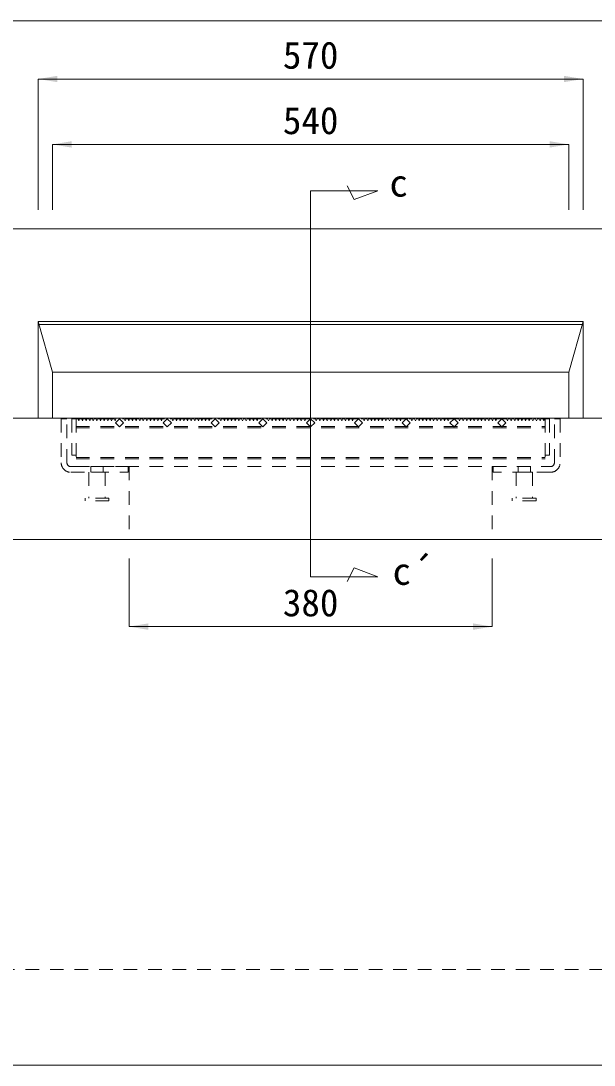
# Model space of a CAD drawing. Units: millimetres at full size. Extents: x 5964 to 125098, y -10801 to 28073.
# Drawn here: x 20364 to 20964, y 8028 to 9120 of the extents above; entities that cross this region are included whole.
import ezdxf
from ezdxf.enums import TextEntityAlignment as Align

# ---------------------------------------------------------------- set-up
doc = ezdxf.new("R2010")
doc.units = ezdxf.units.MM
doc.header["$LTSCALE"] = 19
doc.linetypes.add('USER1', pattern=[1.35, 0.75, -0.6])
for name, color, linetype, lineweight in [('0_2', 7, 'Continuous', 20), ('インサート', 3, 'USER1', 9), ('グレーチング', 7, 'USER1', 5), ('寸法引出', 7, 'Continuous', 9), ('寸法線', 7, 'Continuous', 9), ('本体', 2, 'Continuous', 9)]:
    doc.layers.add(name, color=color, linetype=linetype, lineweight=lineweight)
doc.styles.add('ＭＳ ゴシック', font='')
doc.styles.get('ＭＳ ゴシック').set_extended_font_data('MS Gothic')

# ---------------------------------------------------------------- blocks, each defined once
blk = doc.blocks.new('filled_arrow')
at = {"color": 0, "linetype": 'Continuous', "lineweight": -2}
blk.add_solid([(7.5, 1.25), (0, 0), (7.5, -1.25)], dxfattribs=at)

msp = doc.modelspace()

# ---------------------------------------------------------------- linework, layer by layer
at = {"layer": '0_2'}
msp.add_line((20167.98, 8577.69), (21165.98, 8577.69), dxfattribs=at)
at = {"layer": 'インサート'}
for p, q in [((20434.98, 8648.03), (20434.98, 8621.03)), ((20451.98, 8648.03), (20434.98, 8648.03)), ((20451.98, 8648.03), (20451.98, 8621.03)), ((20881.98, 8648.03), (20881.98, 8621.03)), ((20898.98, 8648.03), (20881.98, 8648.03)), ((20898.98, 8648.03), (20898.98, 8621.03)), ((20455.98, 8621.03), (20430.98, 8621.03)), ((20430.98, 8621.03), (20430.98, 8618.03)), ((20455.98, 8618.03), (20430.98, 8618.03)), ((20455.98, 8621.03), (20455.98, 8618.03)), ((20902.98, 8621.03), (20877.98, 8621.03)), ((20877.98, 8621.03), (20877.98, 8618.03)), ((20902.98, 8618.03), (20877.98, 8618.03)), ((20902.98, 8621.03), (20902.98, 8618.03))]:
    msp.add_line(p, q, dxfattribs=at)
at = {"layer": 'グレーチング'}
for p, q in [((20405.98, 8704.03), (20405.98, 8658.03)), ((20405.98, 8704.03), (20411.98, 8704.03)), ((20411.98, 8658.03), (20411.98, 8704.03)), ((20416.98, 8704.03), (20416.98, 8666.03)), ((20416.98, 8704.03), (20421.48, 8704.03)), ((20421.48, 8704.03), (20912.48, 8704.03)), ((20421.48, 8704.03), (20421.48, 8654.03)), ((20421.48, 8704.03), (20421.48, 8666.03)), ((20421.48, 8704.03), (20423.48, 8704.03)), ((20423.48, 8704.03), (20424.38, 8701.93)), ((20424.38, 8701.93), (20425.28, 8704.03)), ((20425.28, 8704.03), (20427.28, 8704.03)), ((20427.28, 8704.03), (20428.18, 8701.93)), ((20428.18, 8701.93), (20429.08, 8704.03)), ((20429.08, 8704.03), (20431.08, 8704.03)), ((20431.08, 8704.03), (20431.98, 8701.93)), ((20431.98, 8701.93), (20432.88, 8704.03)), ((20432.88, 8704.03), (20434.88, 8704.03)), ((20434.88, 8704.03), (20435.78, 8701.93)), ((20435.78, 8701.93), (20436.68, 8704.03)), ((20436.68, 8704.03), (20438.68, 8704.03)), ((20438.68, 8704.03), (20439.58, 8701.93)), ((20439.58, 8701.93), (20440.48, 8704.03)), ((20440.48, 8704.03), (20442.48, 8704.03)), ((20442.48, 8704.03), (20443.38, 8701.93)), ((20443.38, 8701.93), (20444.28, 8704.03)), ((20444.28, 8704.03), (20446.28, 8704.03)), ((20446.28, 8704.03), (20447.18, 8701.93)), ((20447.18, 8701.93), (20448.08, 8704.03)), ((20448.08, 8704.03), (20450.08, 8704.03)), ((20450.08, 8704.03), (20450.98, 8701.93)), ((20450.98, 8701.93), (20451.88, 8704.03)), ((20451.88, 8704.03), (20453.88, 8704.03)), ((20453.88, 8704.03), (20454.78, 8701.93)), ((20454.78, 8701.93), (20455.68, 8704.03)), ((20455.68, 8704.03), (20457.68, 8704.03)), ((20457.68, 8704.03), (20458.58, 8701.93)), ((20458.58, 8701.93), (20459.48, 8704.03)), ((20459.48, 8704.03), (20461.48, 8704.03)), ((20461.48, 8704.03), (20462.38, 8701.93)), ((20462.38, 8701.93), (20463.28, 8704.03)), ((20466.98, 8704.03), (20462.74, 8699.79)), ((20462.74, 8699.79), (20466.98, 8695.55)), ((20471.22, 8699.79), (20466.98, 8704.03)), ((20466.98, 8695.55), (20471.22, 8699.79)), ((20469.98, 8704.03), (20471.98, 8704.03)), ((20471.98, 8704.03), (20472.88, 8701.93)), ((20472.88, 8701.93), (20473.78, 8704.03)), ((20473.78, 8704.03), (20475.78, 8704.03)), ((20475.78, 8704.03), (20476.68, 8701.93)), ((20476.68, 8701.93), (20477.58, 8704.03)), ((20477.58, 8704.03), (20479.58, 8704.03)), ((20479.58, 8704.03), (20480.48, 8701.93)), ((20480.48, 8701.93), (20481.38, 8704.03)), ((20481.38, 8704.03), (20483.38, 8704.03)), ((20483.38, 8704.03), (20484.28, 8701.93)), ((20484.28, 8701.93), (20485.18, 8704.03)), ((20485.18, 8704.03), (20487.18, 8704.03)), ((20487.18, 8704.03), (20488.08, 8701.93)), ((20488.08, 8701.93), (20488.98, 8704.03)), ((20488.98, 8704.03), (20490.98, 8704.03)), ((20490.98, 8704.03), (20491.88, 8701.93)), ((20491.88, 8701.93), (20492.78, 8704.03)), ((20492.78, 8704.03), (20494.78, 8704.03)), ((20494.78, 8704.03), (20495.68, 8701.93)), ((20495.68, 8701.93), (20496.58, 8704.03)), ((20496.58, 8704.03), (20498.58, 8704.03)), ((20498.58, 8704.03), (20499.48, 8701.93)), ((20499.48, 8701.93), (20500.38, 8704.03)), ((20500.38, 8704.03), (20502.38, 8704.03)), ((20502.38, 8704.03), (20503.28, 8701.93)), ((20503.28, 8701.93), (20504.18, 8704.03)), ((20504.18, 8704.03), (20506.18, 8704.03)), ((20506.18, 8704.03), (20507.08, 8701.93)), ((20507.08, 8701.93), (20507.98, 8704.03)), ((20507.98, 8704.03), (20509.98, 8704.03)), ((20509.98, 8704.03), (20510.88, 8701.93)), ((20510.88, 8701.93), (20511.78, 8704.03)), ((20511.78, 8704.03), (20513.98, 8704.03)), ((20516.98, 8704.03), (20512.74, 8699.79)), ((20512.74, 8699.79), (20516.98, 8695.55)), ((20521.22, 8699.79), (20516.98, 8704.03)), ((20516.98, 8695.55), (20521.22, 8699.79)), ((20519.98, 8704.03), (20521.98, 8704.03)), ((20521.98, 8704.03), (20522.88, 8701.93)), ((20522.88, 8701.93), (20523.78, 8704.03)), ((20523.78, 8704.03), (20525.78, 8704.03)), ((20525.78, 8704.03), (20526.68, 8701.93)), ((20526.68, 8701.93), (20527.58, 8704.03)), ((20527.58, 8704.03), (20529.58, 8704.03)), ((20529.58, 8704.03), (20530.48, 8701.93)), ((20530.48, 8701.93), (20531.38, 8704.03)), ((20531.38, 8704.03), (20533.38, 8704.03)), ((20533.38, 8704.03), (20534.28, 8701.93)), ((20534.28, 8701.93), (20535.18, 8704.03)), ((20535.18, 8704.03), (20537.18, 8704.03)), ((20537.18, 8704.03), (20538.08, 8701.93)), ((20538.08, 8701.93), (20538.98, 8704.03)), ((20538.98, 8704.03), (20540.98, 8704.03)), ((20540.98, 8704.03), (20541.88, 8701.93)), ((20541.88, 8701.93), (20542.78, 8704.03)), ((20542.78, 8704.03), (20544.78, 8704.03)), ((20544.78, 8704.03), (20545.68, 8701.93)), ((20545.68, 8701.93), (20546.58, 8704.03)), ((20546.58, 8704.03), (20548.58, 8704.03)), ((20548.58, 8704.03), (20549.48, 8701.93)), ((20549.48, 8701.93), (20550.38, 8704.03)), ((20550.38, 8704.03), (20552.38, 8704.03)), ((20552.38, 8704.03), (20553.28, 8701.93)), ((20553.28, 8701.93), (20554.18, 8704.03)), ((20554.18, 8704.03), (20556.18, 8704.03)), ((20556.18, 8704.03), (20557.08, 8701.93)), ((20557.08, 8701.93), (20557.98, 8704.03)), ((20557.98, 8704.03), (20559.98, 8704.03)), ((20559.98, 8704.03), (20560.88, 8701.93)), ((20560.88, 8701.93), (20561.78, 8704.03)), ((20561.78, 8704.03), (20563.98, 8704.03)), ((20566.98, 8704.03), (20562.74, 8699.79)), ((20562.74, 8699.79), (20566.98, 8695.55)), ((20571.22, 8699.79), (20566.98, 8704.03)), ((20566.98, 8695.55), (20571.22, 8699.79)), ((20569.98, 8704.03), (20571.98, 8704.03)), ((20571.98, 8704.03), (20572.88, 8701.93)), ((20572.88, 8701.93), (20573.78, 8704.03)), ((20573.78, 8704.03), (20575.78, 8704.03)), ((20575.78, 8704.03), (20576.68, 8701.93)), ((20576.68, 8701.93), (20577.58, 8704.03)), ((20577.58, 8704.03), (20579.58, 8704.03)), ((20579.58, 8704.03), (20580.48, 8701.93)), ((20580.48, 8701.93), (20581.38, 8704.03)), ((20581.38, 8704.03), (20583.38, 8704.03)), ((20583.38, 8704.03), (20584.28, 8701.93)), ((20584.28, 8701.93), (20585.18, 8704.03)), ((20585.18, 8704.03), (20587.18, 8704.03)), ((20587.18, 8704.03), (20588.08, 8701.93)), ((20588.08, 8701.93), (20588.98, 8704.03)), ((20588.98, 8704.03), (20590.98, 8704.03)), ((20590.98, 8704.03), (20591.88, 8701.93)), ((20591.88, 8701.93), (20592.78, 8704.03)), ((20592.78, 8704.03), (20594.78, 8704.03)), ((20594.78, 8704.03), (20595.68, 8701.93)), ((20595.68, 8701.93), (20596.58, 8704.03)), ((20596.58, 8704.03), (20598.58, 8704.03)), ((20598.58, 8704.03), (20599.48, 8701.93)), ((20599.48, 8701.93), (20600.38, 8704.03)), ((20600.38, 8704.03), (20602.38, 8704.03)), ((20602.38, 8704.03), (20603.28, 8701.93)), ((20603.28, 8701.93), (20604.18, 8704.03)), ((20604.18, 8704.03), (20606.18, 8704.03)), ((20606.18, 8704.03), (20607.08, 8701.93)), ((20607.08, 8701.93), (20607.98, 8704.03)), ((20607.98, 8704.03), (20609.98, 8704.03)), ((20609.98, 8704.03), (20610.88, 8701.93)), ((20610.88, 8701.93), (20611.78, 8704.03)), ((20611.78, 8704.03), (20613.98, 8704.03)), ((20616.98, 8704.03), (20612.74, 8699.79)), ((20612.74, 8699.79), (20616.98, 8695.55)), ((20621.22, 8699.79), (20616.98, 8704.03)), ((20616.98, 8695.55), (20621.22, 8699.79)), ((20619.98, 8704.03), (20621.98, 8704.03)), ((20621.98, 8704.03), (20622.88, 8701.93)), ((20622.88, 8701.93), (20623.78, 8704.03)), ((20623.78, 8704.03), (20625.78, 8704.03)), ((20625.78, 8704.03), (20626.68, 8701.93)), ((20626.68, 8701.93), (20627.58, 8704.03)), ((20627.58, 8704.03), (20629.58, 8704.03)), ((20629.58, 8704.03), (20630.48, 8701.93)), ((20630.48, 8701.93), (20631.38, 8704.03)), ((20631.38, 8704.03), (20633.38, 8704.03)), ((20633.38, 8704.03), (20634.28, 8701.93)), ((20634.28, 8701.93), (20635.18, 8704.03)), ((20635.18, 8704.03), (20637.18, 8704.03)), ((20637.18, 8704.03), (20638.08, 8701.93)), ((20638.08, 8701.93), (20638.98, 8704.03)), ((20638.98, 8704.03), (20640.98, 8704.03)), ((20640.98, 8704.03), (20641.88, 8701.93)), ((20641.88, 8701.93), (20642.78, 8704.03)), ((20642.78, 8704.03), (20644.78, 8704.03)), ((20644.78, 8704.03), (20645.68, 8701.93)), ((20645.68, 8701.93), (20646.58, 8704.03)), ((20646.58, 8704.03), (20648.58, 8704.03)), ((20648.58, 8704.03), (20649.48, 8701.93)), ((20649.48, 8701.93), (20650.38, 8704.03)), ((20650.38, 8704.03), (20652.38, 8704.03)), ((20652.38, 8704.03), (20653.28, 8701.93)), ((20653.28, 8701.93), (20654.18, 8704.03)), ((20654.18, 8704.03), (20656.18, 8704.03)), ((20656.18, 8704.03), (20657.08, 8701.93)), ((20657.08, 8701.93), (20657.98, 8704.03)), ((20657.98, 8704.03), (20659.98, 8704.03)), ((20659.98, 8704.03), (20660.88, 8701.93)), ((20660.88, 8701.93), (20661.78, 8704.03)), ((20661.78, 8704.03), (20663.98, 8704.03)), ((20666.98, 8704.03), (20662.74, 8699.79)), ((20662.74, 8699.79), (20666.98, 8695.55)), ((20671.22, 8699.79), (20666.98, 8704.03)), ((20666.98, 8695.55), (20671.22, 8699.79)), ((20669.98, 8704.03), (20671.98, 8704.03)), ((20671.98, 8704.03), (20672.88, 8701.93)), ((20672.88, 8701.93), (20673.78, 8704.03)), ((20673.78, 8704.03), (20675.78, 8704.03)), ((20675.78, 8704.03), (20676.68, 8701.93)), ((20676.68, 8701.93), (20677.58, 8704.03)), ((20677.58, 8704.03), (20679.58, 8704.03)), ((20679.58, 8704.03), (20680.48, 8701.93)), ((20680.48, 8701.93), (20681.38, 8704.03)), ((20681.38, 8704.03), (20683.38, 8704.03)), ((20683.38, 8704.03), (20684.28, 8701.93)), ((20684.28, 8701.93), (20685.18, 8704.03)), ((20685.18, 8704.03), (20687.18, 8704.03)), ((20687.18, 8704.03), (20688.08, 8701.93)), ((20688.08, 8701.93), (20688.98, 8704.03)), ((20688.98, 8704.03), (20690.98, 8704.03)), ((20690.98, 8704.03), (20691.88, 8701.93)), ((20691.88, 8701.93), (20692.78, 8704.03)), ((20692.78, 8704.03), (20694.78, 8704.03)), ((20694.78, 8704.03), (20695.68, 8701.93)), ((20695.68, 8701.93), (20696.58, 8704.03)), ((20696.58, 8704.03), (20698.58, 8704.03)), ((20698.58, 8704.03), (20699.48, 8701.93)), ((20699.48, 8701.93), (20700.38, 8704.03)), ((20700.38, 8704.03), (20702.38, 8704.03)), ((20702.38, 8704.03), (20703.28, 8701.93)), ((20703.28, 8701.93), (20704.18, 8704.03)), ((20704.18, 8704.03), (20706.18, 8704.03)), ((20706.18, 8704.03), (20707.08, 8701.93)), ((20707.08, 8701.93), (20707.98, 8704.03)), ((20707.98, 8704.03), (20709.98, 8704.03)), ((20709.98, 8704.03), (20710.88, 8701.93)), ((20710.88, 8701.93), (20711.78, 8704.03)), ((20711.78, 8704.03), (20713.98, 8704.03)), ((20716.98, 8704.03), (20712.74, 8699.79)), ((20712.74, 8699.79), (20716.98, 8695.55)), ((20721.22, 8699.79), (20716.98, 8704.03)), ((20716.98, 8695.55), (20721.22, 8699.79)), ((20719.98, 8704.03), (20721.98, 8704.03)), ((20721.98, 8704.03), (20722.88, 8701.93)), ((20722.88, 8701.93), (20723.78, 8704.03)), ((20723.78, 8704.03), (20725.78, 8704.03)), ((20725.78, 8704.03), (20726.68, 8701.93)), ((20726.68, 8701.93), (20727.58, 8704.03)), ((20727.58, 8704.03), (20729.58, 8704.03)), ((20729.58, 8704.03), (20730.48, 8701.93)), ((20730.48, 8701.93), (20731.38, 8704.03)), ((20731.38, 8704.03), (20733.38, 8704.03)), ((20733.38, 8704.03), (20734.28, 8701.93)), ((20734.28, 8701.93), (20735.18, 8704.03)), ((20735.18, 8704.03), (20737.18, 8704.03)), ((20737.18, 8704.03), (20738.08, 8701.93)), ((20738.08, 8701.93), (20738.98, 8704.03)), ((20738.98, 8704.03), (20740.98, 8704.03)), ((20740.98, 8704.03), (20741.88, 8701.93)), ((20741.88, 8701.93), (20742.78, 8704.03)), ((20742.78, 8704.03), (20744.78, 8704.03)), ((20744.78, 8704.03), (20745.68, 8701.93)), ((20745.68, 8701.93), (20746.58, 8704.03)), ((20746.58, 8704.03), (20748.58, 8704.03)), ((20748.58, 8704.03), (20749.48, 8701.93)), ((20749.48, 8701.93), (20750.38, 8704.03)), ((20750.38, 8704.03), (20752.38, 8704.03)), ((20752.38, 8704.03), (20753.28, 8701.93)), ((20753.28, 8701.93), (20754.18, 8704.03)), ((20754.18, 8704.03), (20756.18, 8704.03)), ((20756.18, 8704.03), (20757.08, 8701.93)), ((20757.08, 8701.93), (20757.98, 8704.03)), ((20757.98, 8704.03), (20759.98, 8704.03)), ((20759.98, 8704.03), (20760.88, 8701.93)), ((20760.88, 8701.93), (20761.78, 8704.03)), ((20761.78, 8704.03), (20763.98, 8704.03)), ((20766.98, 8704.03), (20762.74, 8699.79)), ((20762.74, 8699.79), (20766.98, 8695.55)), ((20771.22, 8699.79), (20766.98, 8704.03)), ((20766.98, 8695.55), (20771.22, 8699.79)), ((20769.98, 8704.03), (20771.98, 8704.03)), ((20771.98, 8704.03), (20772.88, 8701.93)), ((20772.88, 8701.93), (20773.78, 8704.03)), ((20773.78, 8704.03), (20775.78, 8704.03)), ((20775.78, 8704.03), (20776.68, 8701.93)), ((20776.68, 8701.93), (20777.58, 8704.03)), ((20777.58, 8704.03), (20779.58, 8704.03)), ((20779.58, 8704.03), (20780.48, 8701.93)), ((20780.48, 8701.93), (20781.38, 8704.03)), ((20781.38, 8704.03), (20783.38, 8704.03)), ((20783.38, 8704.03), (20784.28, 8701.93)), ((20784.28, 8701.93), (20785.18, 8704.03)), ((20785.18, 8704.03), (20787.18, 8704.03)), ((20787.18, 8704.03), (20788.08, 8701.93)), ((20788.08, 8701.93), (20788.98, 8704.03)), ((20788.98, 8704.03), (20790.98, 8704.03)), ((20790.98, 8704.03), (20791.88, 8701.93)), ((20791.88, 8701.93), (20792.78, 8704.03)), ((20792.78, 8704.03), (20794.78, 8704.03)), ((20794.78, 8704.03), (20795.68, 8701.93)), ((20795.68, 8701.93), (20796.58, 8704.03)), ((20796.58, 8704.03), (20798.58, 8704.03)), ((20798.58, 8704.03), (20799.48, 8701.93)), ((20799.48, 8701.93), (20800.38, 8704.03)), ((20800.38, 8704.03), (20802.38, 8704.03)), ((20802.38, 8704.03), (20803.28, 8701.93)), ((20803.28, 8701.93), (20804.18, 8704.03)), ((20804.18, 8704.03), (20806.18, 8704.03)), ((20806.18, 8704.03), (20807.08, 8701.93)), ((20807.08, 8701.93), (20807.98, 8704.03)), ((20807.98, 8704.03), (20809.98, 8704.03)), ((20809.98, 8704.03), (20810.88, 8701.93)), ((20810.88, 8701.93), (20811.78, 8704.03)), ((20811.78, 8704.03), (20813.98, 8704.03)), ((20816.98, 8704.03), (20812.74, 8699.79)), ((20812.74, 8699.79), (20816.98, 8695.55)), ((20821.22, 8699.79), (20816.98, 8704.03)), ((20816.98, 8695.55), (20821.22, 8699.79)), ((20819.98, 8704.03), (20821.98, 8704.03)), ((20821.98, 8704.03), (20822.88, 8701.93)), ((20822.88, 8701.93), (20823.78, 8704.03)), ((20823.78, 8704.03), (20825.78, 8704.03)), ((20825.78, 8704.03), (20826.68, 8701.93)), ((20826.68, 8701.93), (20827.58, 8704.03)), ((20827.58, 8704.03), (20829.58, 8704.03)), ((20829.58, 8704.03), (20830.48, 8701.93)), ((20830.48, 8701.93), (20831.38, 8704.03)), ((20831.38, 8704.03), (20833.38, 8704.03)), ((20833.38, 8704.03), (20834.28, 8701.93)), ((20834.28, 8701.93), (20835.18, 8704.03)), ((20835.18, 8704.03), (20837.18, 8704.03)), ((20837.18, 8704.03), (20838.08, 8701.93)), ((20838.08, 8701.93), (20838.98, 8704.03)), ((20838.98, 8704.03), (20840.98, 8704.03)), ((20840.98, 8704.03), (20841.88, 8701.93)), ((20841.88, 8701.93), (20842.78, 8704.03)), ((20842.78, 8704.03), (20844.78, 8704.03)), ((20844.78, 8704.03), (20845.68, 8701.93)), ((20845.68, 8701.93), (20846.58, 8704.03)), ((20846.58, 8704.03), (20848.58, 8704.03)), ((20848.58, 8704.03), (20849.48, 8701.93)), ((20849.48, 8701.93), (20850.38, 8704.03)), ((20850.38, 8704.03), (20852.38, 8704.03)), ((20852.38, 8704.03), (20853.28, 8701.93)), ((20853.28, 8701.93), (20854.18, 8704.03)), ((20854.18, 8704.03), (20856.18, 8704.03)), ((20856.18, 8704.03), (20857.08, 8701.93)), ((20857.08, 8701.93), (20857.98, 8704.03)), ((20857.98, 8704.03), (20859.98, 8704.03)), ((20859.98, 8704.03), (20860.88, 8701.93)), ((20860.88, 8701.93), (20861.78, 8704.03)), ((20861.78, 8704.03), (20863.98, 8704.03)), ((20866.98, 8704.03), (20862.74, 8699.79)), ((20862.74, 8699.79), (20866.98, 8695.55)), ((20871.22, 8699.79), (20866.98, 8704.03)), ((20866.98, 8695.55), (20871.22, 8699.79)), ((20869.98, 8704.03), (20871.98, 8704.03)), ((20871.98, 8704.03), (20872.88, 8701.93)), ((20872.88, 8701.93), (20873.78, 8704.03)), ((20873.78, 8704.03), (20875.78, 8704.03)), ((20875.78, 8704.03), (20876.68, 8701.93)), ((20876.68, 8701.93), (20877.58, 8704.03)), ((20877.58, 8704.03), (20879.58, 8704.03)), ((20879.58, 8704.03), (20880.48, 8701.93)), ((20880.48, 8701.93), (20881.38, 8704.03)), ((20881.38, 8704.03), (20883.38, 8704.03)), ((20883.38, 8704.03), (20884.28, 8701.93)), ((20884.28, 8701.93), (20885.18, 8704.03)), ((20885.18, 8704.03), (20887.18, 8704.03)), ((20887.18, 8704.03), (20888.08, 8701.93)), ((20888.08, 8701.93), (20888.98, 8704.03)), ((20888.98, 8704.03), (20890.98, 8704.03)), ((20890.98, 8704.03), (20891.88, 8701.93)), ((20891.88, 8701.93), (20892.78, 8704.03)), ((20892.78, 8704.03), (20894.78, 8704.03)), ((20894.78, 8704.03), (20895.68, 8701.93)), ((20895.68, 8701.93), (20896.58, 8704.03)), ((20896.58, 8704.03), (20898.58, 8704.03)), ((20898.58, 8704.03), (20899.48, 8701.93)), ((20899.48, 8701.93), (20900.38, 8704.03)), ((20900.38, 8704.03), (20902.38, 8704.03)), ((20902.38, 8704.03), (20903.28, 8701.93)), ((20903.28, 8701.93), (20904.18, 8704.03)), ((20904.18, 8704.03), (20906.18, 8704.03)), ((20906.18, 8704.03), (20907.08, 8701.93)), ((20907.08, 8701.93), (20907.98, 8704.03)), ((20907.98, 8704.03), (20909.98, 8704.03)), ((20909.98, 8704.03), (20910.88, 8701.93)), ((20910.88, 8701.93), (20911.78, 8704.03)), ((20916.98, 8704.03), (20912.48, 8704.03)), ((20912.48, 8704.03), (20912.48, 8654.03)), ((20912.48, 8704.03), (20912.48, 8666.03)), ((20916.98, 8704.03), (20916.98, 8666.03)), ((20921.98, 8658.03), (20921.98, 8704.03)), ((20927.98, 8704.03), (20921.98, 8704.03)), ((20927.98, 8704.03), (20927.98, 8658.03)), ((20421.48, 8696.03), (20912.48, 8696.03)), ((20421.48, 8694.53), (20912.48, 8694.53)), ((20416.98, 8666.03), (20421.48, 8666.03)), ((20916.98, 8666.03), (20912.48, 8666.03)), ((20421.48, 8663.53), (20912.48, 8663.53)), ((20421.48, 8662.03), (20912.48, 8662.03)), ((20476.98, 8654.03), (20415.98, 8654.03)), ((20416, 8648.03), (20475.98, 8648.03)), ((20421.48, 8654.03), (20912.48, 8654.03)), ((20436.98, 8654.03), (20436.98, 8648.03)), ((20449.98, 8654.03), (20449.98, 8648.03)), ((20475.98, 8648.03), (20475.98, 8654.03)), ((20856.98, 8654.03), (20917.98, 8654.03)), ((20857.98, 8648.03), (20857.98, 8654.03)), ((20917.98, 8648.03), (20857.98, 8648.03)), ((20883.98, 8654.03), (20883.98, 8648.03)), ((20896.98, 8654.03), (20896.98, 8648.03))]:
    msp.add_line(p, q, dxfattribs=at)
for centre, radius, start, end in [((20415.98, 8658.03), 10, 180, 270.12553), ((20415.98, 8658.03), 4, 180, 270), ((20917.98, 8658.03), 4, 270, 0), ((20917.98, 8658.03), 10, 270, 0)]:
    msp.add_arc(centre, radius, start, end, dxfattribs=at)
at = {"layer": '寸法引出'}
for p, q in [((20666.98, 8942.66), (20666.98, 8538.73)), ((20666.98, 8942.66), (20737.23, 8942.66)), ((20695.59, 8942.66), (20737.23, 8942.66)), ((20712.48, 8933.46), (20705.32, 8947.78)), ((20737.23, 8942.66), (20712.48, 8933.46)), ((20712.48, 8547.93), (20705.32, 8533.61)), ((20737.23, 8538.73), (20712.48, 8547.93)), ((20666.98, 8538.73), (20737.23, 8538.73)), ((20695.59, 8538.73), (20737.23, 8538.73))]:
    msp.add_line(p, q, dxfattribs=at)
at = {"layer": '寸法線'}
for p, q in [((20167.98, 9120.4), (21165.98, 9120.4)), ((20951.98, 9059.58), (20381.98, 9059.58)), ((20381.98, 8922.69), (20381.98, 9059.58)), ((20951.98, 8922.69), (20951.98, 9059.58)), ((20396.98, 8991.14), (20936.98, 8991.14)), ((20396.98, 8922.69), (20396.98, 8991.14)), ((20936.98, 8922.69), (20936.98, 8991.14)), ((20476.98, 8557.69), (20476.98, 8486.55)), ((20856.98, 8557.69), (20856.98, 8486.55)), ((20476.98, 8486.55), (20856.98, 8486.55))]:
    msp.add_line(p, q, dxfattribs=at)
at = {"layer": '本体', "lineweight": 20}
for p, q in [((20173.98, 8902.69), (21159.98, 8902.69)), ((20173.11, 8704.67), (21160.85, 8704.67)), ((20167.98, 8577.69), (21165.98, 8577.69)), ((20167.98, 8027.69), (21165.98, 8027.69))]:
    msp.add_line(p, q, dxfattribs=at)
at = {"layer": '本体'}
for p, q in [((20381.98, 8805.69), (20951.98, 8805.69)), ((20381.98, 8805.69), (20381.98, 8704.67)), ((20396.98, 8752.7), (20381.98, 8805.69)), ((20936.98, 8752.7), (20951.98, 8805.69)), ((20951.98, 8805.69), (20951.98, 8704.67)), ((20396.98, 8752.7), (20936.98, 8752.7)), ((20396.98, 8752.7), (20396.98, 8704.67)), ((20936.98, 8752.7), (20936.98, 8704.67))]:
    msp.add_line(p, q, dxfattribs=at)
at = {"layer": '本体', "lineweight": 5}
msp.add_line((20382.83, 8802.69), (20951.13, 8802.69), dxfattribs=at)
at = {"layer": '本体', "linetype": 'USER1'}
for p, q in [((20476.98, 8654.03), (20476.98, 8577.69)), ((20856.98, 8654.03), (20856.98, 8577.69)), ((20342.98, 8127.69), (20990.98, 8127.69))]:
    msp.add_line(p, q, dxfattribs=at)

# ---------------------------------------------------------------- block references
at = {"layer": '寸法線', "xscale": 2.67, "yscale": 2.67}
for p in [(20381.98, 9059.58), (20396.98, 8991.14), (20476.98, 8486.55)]:
    msp.add_blockref('filled_arrow', p, dxfattribs=at)
at = {"layer": '寸法線', "xscale": 2.67, "yscale": 2.67, "rotation": 180}
for p in [(20951.98, 9059.58), (20936.98, 8991.14), (20856.98, 8486.55)]:
    msp.add_blockref('filled_arrow', p, dxfattribs=at)

# ---------------------------------------------------------------- texts
at = {"layer": '0_2', "style": 'ＭＳ ゴシック'}
for s, p in [('c', (20759.12, 8950.74)), ('c´', (20774.08, 8544.52))]:
    msp.add_text(s, height=28.48, dxfattribs=at).set_placement(p, align=Align.MIDDLE_CENTER)
at = {"layer": '寸法線', "style": 'ＭＳ ゴシック'}
for s, p in [('570', (20666.98, 9084.58)), ('540', (20666.98, 9016.14)), ('380', (20666.98, 8511.55))]:
    msp.add_text(s, height=28.48, dxfattribs=at).set_placement(p, align=Align.MIDDLE_CENTER)

doc.saveas('drawing.dxf')
